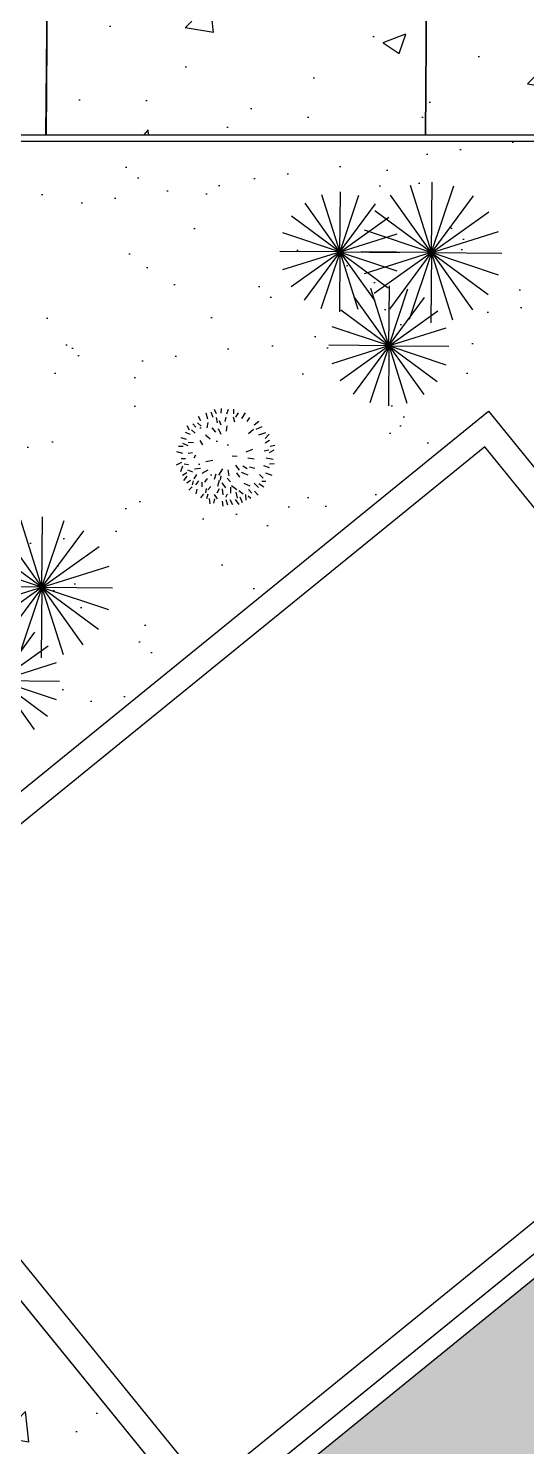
# Model space of a CAD drawing. Header units: millimetres. Extents: x 793 to 3159, y 750 to 2095.
# Drawn here: x 1240.8 to 1244.74, y 923.82 to 935.03 of the extents above; entities that cross this region are included whole.
import ezdxf

# ---------------------------------------------------------------- set-up
doc = ezdxf.new("R2010")
doc.units = ezdxf.units.MM
doc.linetypes.add('CENTER', pattern=[50.8, 31.75, -6.35, 6.35, -6.35])
doc.linetypes.add('CONTINUA', pattern=[0])
for name, color, linetype in [('A-MURO', 30, 'Continuous'), ('A-MURO-BAJO', 6, 'Continuous'), ('A-PISOS', 252, 'Continuous'), ('A-PROY', 252, 'Continuous'), ('A-TEXTO', 2, 'Continuous'), ('A-VEGETACION', 65, 'Continuous'), ('POLIVALENTE$0$A-VEGETACION', 65, 'Continuous')]:
    doc.layers.add(name, color=color, linetype=linetype)
doc.layers.add('JUNTA DE AISLAMIENTO', color=7, linetype='Continuous', true_color=0x22d6dd)
doc.layers.add('JUNTA DE CONTROL', color=7, linetype='Continuous', true_color=0xf43e0b)
doc.styles.get("Standard").update_dxf_attribs({"font": 'arial.ttf'})
doc.linetypes.add('RAYACONTX', pattern='A,0.8,["X",Standard,S=0.08,R=0,X=0.025,Y=-0.04],0', length=0.8)
pattern_1 = [(38.034047, (-995.446, 276.85925), (-0.04112262, 0.97848569), [0, -0.77216, 0, -0.8636, 0, -0.8255]), (8.034047, (-995.446, 276.8592), (0.8856448, 1.4419677), [0, -0.41656, 0, -0.69596, 0, -0.2667]), (328.034047, (-996.0708, 276.8534), (1.58188923, 0.0176195), [0, -0.254, 0, -0.9144, 0, -1.1938]), (318.034047, (-996.0708, 276.8534), (1.5228908, 0.4600731), [0, -0.127, 0, -0.59944, 0, -0.6858])]
pattern_2 = [(50, (-2174.8441, -711.9263), (1.8218467, -0.1593909), [0.1905, -2.0955]), (355, (-2174.8441, -711.9263), (-0.3524342, 1.9105685), [0.1524, -1.6764058]), (100.451445, (-2174.6923, -711.9396), (1.4694125, 1.7511775), [0.1619001, -1.7809024]), (46.1842, (-2174.844, -711.4183), (2.7107904, -0.4204233), [0.28575, -3.14325]), (96.63556, (-2174.6182, -711.4533), (2.3740413, 2.4742612), [0.2428502, -2.671356]), (351.18415, (-2174.844, -711.4183), (2.3740413, 2.4742612), [0.2285997, -2.5145973]), (21, (-2174.5901, -711.5453), (1.5161439, -1.022652), [0.1905, -2.0955]), (326, (-2174.5901, -711.5453), (0.6180203, 1.8418797), [0.1524, -1.6764]), (71.451445, (-2174.4638, -711.6305), (2.1341642, 0.8192277), [0.1619001, -1.7808994]), (37.5, (-2174.8441, -711.9263), (0.03088603, 0.84555039), [0, -1.65608, 0, -1.7018, 0, -1.68275]), (7.5, (-2174.8441, -711.9263), (0.66819663, 1.00180575), [0, -0.97028, 0, -1.61798, 0, -0.64135]), (327.5, (-2175.4105, -711.9263), (1.35590595, -0.05728744), [0, -0.635, 0, -1.9812, 0, -2.6289]), (317.5, (-2175.6645, -711.9263), (1.4812918, 0.2542649), [0, -0.8255, 0, -1.31572, 0, -1.8669])]

# ---------------------------------------------------------------- blocks, each defined once
blk = doc.blocks.new('A$C15914C01')
at = {"layer": 'A-PISOS', "linetype": 'CONTINUA', "ltscale": 0.5}
h = blk.add_hatch(dxfattribs=at)
h.set_pattern_fill('AR-CONC', color=250, scale=0.01)
h.set_pattern_definition(pattern_2)
h.paths.add_polyline_path([(58.817, -55.01), (67.817, -54.932), (67.817, -49.061), (63.187, -49.061), (63.187, -46.512), (59.612, -46.512), (59.612, -49.062), (58.817, -49.062)])
h = blk.add_hatch(dxfattribs=at)
h.set_pattern_fill('AR-CONC', color=250, scale=0.01)
h.set_pattern_definition(pattern_2)
h.paths.add_polyline_path([(58.817, -69.536), (63.147, -65.955), (59.705, -61.793), (61.17, -60.583), (60.405, -59.658), (58.941, -60.869), (58.817, -60.719)])
h.paths.add_polyline_path([(61.825, -79.608), (59.94, -78.14), (58.819, -76.701), (58.817, -71.7), (61.71, -75.705), (61.813, -75.784)])
at = {"layer": 'A-PISOS', "color": 250, "linetype": 'CONTINUA', "ltscale": 0.5}
for p, q in [((61.817, -46.512), (61.817, -54.984)), ((64.817, -49.061), (64.817, -54.958))]:
    blk.add_line(p, q, dxfattribs=at)
blk = doc.blocks.new('POLIVALENTE$0$ZACATON')
at = {"color": 0, "linetype": 'ByBlock'}
for p, q in [((0.002, 0), (0.002, 0.609)), ((0.006, 0.001), (-0.352, 0.494)), ((0.004, 0), (-0.184, 0.579)), ((-0.002, 0.001), (0.356, 0.494)), ((0, 0), (0.188, 0.579)), ((0.007, 0.002), (-0.486, 0.36)), ((-0.003, 0.002), (0.49, 0.36)), ((0.008, 0.004), (-0.572, 0.192)), ((-0.004, 0.004), (0.575, 0.192)), ((0.008, 0.006), (-0.601, 0.006)), ((0.008, 0.008), (-0.572, -0.18)), ((0.007, 0.009), (-0.486, -0.349)), ((0.006, 0.011), (-0.352, -0.482)), ((0.004, 0.012), (-0.184, -0.568)), ((-0.004, 0.008), (0.575, -0.18)), ((-0.004, 0.006), (0.605, 0.006)), ((-0.003, 0.009), (0.49, -0.349)), ((-0.002, 0.011), (0.356, -0.482)), ((0, 0.012), (0.188, -0.568)), ((0.002, 0.012), (0.002, -0.597))]:
    blk.add_line(p, q, dxfattribs=at)
blk = doc.blocks.new('A$C3E6A45EC')
at = {"layer": 'JUNTA DE CONTROL', "linetype": 'CENTER', "ltscale": 0.05}
for p, q in [((61.586, -54.593), (61.66, -46.068)), ((64.586, -54.593), (64.637, -48.696))]:
    blk.add_line(p, q, dxfattribs=at)
blk = doc.blocks.new('POLIVALENTE$0$arbusto2')
at = {"linetype": 'ByBlock'}
for p, q in [((-0.626, 1.248), (-0.679, 1.442)), ((-0.45, 1.301), (-0.52, 1.477)), ((-0.344, 1.425), (-0.415, 1.565)), ((-0.186, 1.442), (-0.186, 1.601)), ((-0.009, 1.425), (0.043, 1.583)), ((0.219, 1.425), (0.219, 1.583)), ((0.29, 1.319), (0.378, 1.46)), ((0.484, 1.284), (0.607, 1.46)), ((-1.225, 0.878), (-1.295, 1.019)), ((-1.014, 0.984), (-1.119, 1.09)), ((-0.837, 1.019), (-0.961, 1.125)), ((-0.856, 1.195), (-0.926, 1.336)), ((-0.644, 0.967), (-0.609, 1.143)), ((-0.362, 0.826), (-0.485, 0.967)), ((-0.309, 1.125), (-0.344, 1.301)), ((-0.186, 0.755), (-0.274, 0.932)), ((-0.186, 1.054), (-0.239, 1.195)), ((-0.063, 1.178), (-0.027, 1.319)), ((-0.009, 0.861), (0.008, 1.037)), ((0.254, 1.16), (0.219, 1.319)), ((0.66, 1.178), (0.747, 1.319)), ((0.712, 0.791), (0.871, 0.932)), ((0.888, 1.072), (1.047, 1.195)), ((0.959, 0.932), (1.153, 1.019)), ((-1.313, 0.579), (-1.489, 0.632)), ((-1.19, 0.737), (-1.349, 0.808)), ((-1.084, 0.474), (-1.26, 0.474)), ((-1.032, 0.791), (-1.154, 0.896)), ((-0.785, 0.403), (-0.873, 0.544)), ((-0.538, 0.596), (-0.697, 0.72)), ((1.047, 0.755), (1.276, 0.826)), ((1.259, 0.632), (1.382, 0.773)), ((1.259, 0.491), (1.399, 0.579)), ((-1.436, 0.121), (-1.63, 0.174)), ((-1.419, 0.35), (-1.577, 0.35)), ((-1.26, 0.368), (-1.436, 0.439)), ((-1.119, 0.139), (-1.26, 0.121)), ((-1.014, 0.068), (-1.067, -0.037)), ((0.184, 0.051), (0.343, 0.051)), ((0.642, 0.192), (0.853, 0.28)), ((1.223, 0.227), (1.382, 0.262)), ((1.399, 0.174), (1.558, 0.262)), ((1.417, 0.385), (1.576, 0.42)), ((-1.471, -0.178), (-1.648, -0.267)), ((-1.436, -0.302), (-1.507, -0.478)), ((-1.349, -0.055), (-1.489, -0.055)), ((-1.243, -0.249), (-1.384, -0.231)), ((-1.102, -0.495), (-1.26, -0.425)), ((-0.856, -0.372), (-1.049, -0.39)), ((-0.609, -0.425), (-0.802, -0.53)), ((-0.45, -0.108), (-0.679, -0.143)), ((-0.133, -0.372), (-0.256, -0.584)), ((0.043, -0.408), (0.078, -0.601)), ((0.29, -0.249), (0.413, -0.408)), ((0.536, -0.267), (0.677, -0.354)), ((0.695, -0.002), (0.906, -0.037)), ((0.747, -0.302), (0.923, -0.337)), ((1.206, -0.249), (1.399, -0.319)), ((1.294, -0.002), (1.523, -0.037)), ((1.399, -0.196), (1.558, -0.178)), ((-1.295, -0.513), (-1.436, -0.601)), ((-1.295, -0.619), (-1.401, -0.76)), ((-1.172, -0.76), (-1.295, -0.847)), ((-1.084, -0.777), (-1.119, -0.901)), ((-0.978, -0.566), (-1.067, -0.706)), ((-0.908, -0.777), (-1.014, -0.901)), ((-0.802, -0.812), (-0.802, -0.971)), ((-0.626, -0.689), (-0.715, -0.812)), ((-0.344, -0.549), (-0.397, -0.725)), ((-0.239, -0.76), (-0.292, -0.953)), ((-0.186, -0.601), (-0.203, -0.742)), ((-0.151, -0.83), (-0.027, -0.988)), ((0.026, -0.671), (0.132, -0.795)), ((0.167, -0.918), (0.343, -1.042)), ((0.325, -0.495), (0.43, -0.636)), ((0.484, -0.478), (0.695, -0.566)), ((0.571, -0.83), (0.765, -0.918)), ((0.906, -0.83), (1.047, -0.971)), ((1.064, -0.847), (1.223, -0.953)), ((1.082, -0.549), (1.206, -0.671)), ((1.153, -0.76), (1.294, -0.76)), ((1.276, -0.495), (1.488, -0.566)), ((-1.119, -0.971), (-1.225, -1.077)), ((-0.961, -1.042), (-0.996, -1.2)), ((-0.75, -1.2), (-0.837, -1.323)), ((-0.661, -1.023), (-0.679, -1.165)), ((-0.609, -1.2), (-0.644, -1.358)), ((-0.503, -0.953), (-0.609, -1.059)), ((-0.556, -1.341), (-0.538, -1.517)), ((-0.38, -1.358), (-0.415, -1.499)), ((-0.397, -1.218), (-0.292, -1.358)), ((-0.239, -1.023), (-0.309, -1.165)), ((-0.133, -1.023), (-0.115, -1.218)), ((0.026, -1.2), (-0.027, -1.306)), ((-0.009, -1.376), (0.043, -1.552)), ((0.113, -1.376), (0.202, -1.535)), ((0.132, -0.971), (0.132, -1.165)), ((0.29, -1.376), (0.413, -1.535)), ((0.308, -1.129), (0.36, -1.323)), ((0.413, -1.077), (0.554, -1.182)), ((0.449, -1.288), (0.519, -1.464)), ((0.625, -1.2), (0.642, -1.394)), ((0.712, -1.253), (0.801, -1.323)), ((0.73, -1.042), (0.836, -1.165)), ((0.923, -1.094), (1.047, -1.218)), ((-0.133, -1.429), (-0.115, -1.588))]:
    blk.add_line(p, q, dxfattribs=at)

msp = doc.modelspace()

# ---------------------------------------------------------------- hatches: boundary and pattern name
at = {"layer": 'A-VEGETACION', "linetype": 'CONTINUA'}
h = msp.add_hatch(dxfattribs=at)
h.set_pattern_fill('AR-SAND', color=256, scale=0.02, angle=0.534047)
h.set_pattern_definition(pattern_1)
h.paths.add_polyline_path([(1251.72509, 934.14013), (1246.29873, 929.71249), (1244.44221, 932.00507), (1240.28624, 928.62801), (1239.49881, 929.59706), (1238.02418, 928.39881), (1233.35688, 934.14013)])
h = msp.add_hatch(dxfattribs=at)
h.set_pattern_fill('AR-SAND', color=256, scale=0.02, angle=0.534047)
h.set_pattern_definition(pattern_1)
h.paths.add_polyline_path([(1264.08203, 933.75924), (1258.53414, 929.33367), (1259.70346, 916.75865), (1258.12905, 901.01696), (1264.78272, 895.81738), (1265.28352, 896.35236), (1266.64046, 895.02586), (1266.73396, 895.0286), (1268.49726, 897.04088), (1270.86276, 897.09942), (1270.90897, 902.84291), (1263.73928, 902.95956)])
h.paths.add_polyline_path([(1260.38318, 930.53064), (1263.08301, 930.50062), (1262.81984, 906.83208), (1260.12001, 906.8621)], flags=16)
edge = h.paths.add_edge_path()
edge.add_line((1251.27411, 930.41646), (1237.11613, 918.90071))
edge.add_line((1237.11613, 918.90071), (1240.86773, 913.8478))
edge.add_line((1240.86773, 913.8478), (1257.53305, 900.77024))
edge.add_line((1257.53305, 900.77024), (1259.08771, 916.79163))
edge.add_line((1259.08771, 916.79163), (1257.95489, 928.86027))
edge.add_line((1257.95489, 928.86027), (1255.48294, 926.84004))
edge.add_arc((1254.85074, 927.61484), 1, 219.212676, 309.212676, ccw=False)
edge.add_line((1254.07593, 926.98264), (1251.27411, 930.41646))

# ---------------------------------------------------------------- linework, layer by layer
at = {"layer": 'A-MURO', "linetype": 'CONTINUA', "ltscale": 0.5, "transparency": 33554687, "elevation": 293.72089}
msp.add_lwpolyline([(1238.92911, 927.52522), (1242.20839, 923.48959), (1247.56627, 927.84331), (1244.41312, 931.72373), (1239.98657, 928.1268), (1239.86045, 928.28201), (1244.44221, 932.00507), (1247.84762, 927.81422), (1242.1793, 923.20825), (1238.77389, 927.39909), (1238.92911, 927.52522)], dxfattribs=at)
at = {"layer": 'A-MURO-BAJO', "linetype": 'CONTINUA', "ltscale": 0.5}
for p, q in [((1247.84762, 927.81422, 293.72089), (1237.02627, 919.02099, 77.13696)), ((1247.94245, 927.698, 293.72089), (1237.11613, 918.90071, 77.13696))]:
    msp.add_line(p, q, dxfattribs=at)
at = {"layer": 'A-PROY', "linetype": 'CONTINUA', "ltscale": 0.5}
for p, q in [((1233.25562, 934.19013, 293.72089), (1251.78637, 934.19013, 293.72089)), ((1233.35688, 934.14013, 293.72089), (1251.72509, 934.14013, 293.72089))]:
    msp.add_line(p, q, dxfattribs=at)
at = {"layer": 'JUNTA DE AISLAMIENTO', "linetype": 'RAYACONTX', "elevation": 293.72089}
msp.add_lwpolyline([(1242.1793, 923.20825), (1233.25562, 934.19013), (1251.78637, 934.19013), (1251.9548, 934.32756), (1252.02507, 934.25711), (1252.94716, 935.00949), (1252.88457, 935.0862), (1253.11701, 935.27586), (1253.36989, 934.96594), (1259.48008, 939.95154), (1256.19053, 939.98099), (1256.2127, 942.53089), (1250.93725, 942.57676), (1250.91508, 940.02694), (1242.3654, 940.10127), (1242.38756, 942.65014), (1238.81269, 942.68122), (1238.79052, 940.13131), (1232.19077, 940.18869), (1225.15529, 943.35397), (1216.46758, 943.4295), (1208.10005, 954.35951)], dxfattribs=at)

# ---------------------------------------------------------------- block references
at = {"layer": 'A-TEXTO', "linetype": 'CONTINUA', "ltscale": 0.5}
msp.add_blockref('A$C3E6A45EC', (1179.3582, 988.78314, 293.72089), dxfattribs=at)
at = {"layer": 'JUNTA DE CONTROL', "linetype": 'CENTER', "ltscale": 0.05, "rotation": 359.5035917933524}
msp.add_blockref('A$C15914C01', (1179.60612, 989.70753, 293.72089), dxfattribs=at)
at = {"layer": 'POLIVALENTE$0$A-VEGETACION', "rotation": 359.4983952276373}
for name, p, xscale, yscale, zscale in [('POLIVALENTE$0$ZACATON', (1243.99062, 933.25439, 292.303), 0.9239224820448411, 0.9239224820448411, 0.9239224820448411), ('POLIVALENTE$0$ZACATON', (1243.26644, 933.25964, 292.303), 0.786840630099284, 0.786840630099284, 0.786840630099284), ('POLIVALENTE$0$ZACATON', (1243.65457, 932.51795, 292.303), 0.786840630099284, 0.786840630099284, 0.786840630099284), ('POLIVALENTE$0$arbusto2', (1242.37245, 931.63952, 292.303), 0.2418005351925726, 0.2418005351925726, 0.2418005351925726), ('POLIVALENTE$0$ZACATON', (1240.90986, 930.60729, 292.303), 0.9239224820448411, 0.9239224820448411, 0.9239224820448411), ('POLIVALENTE$0$ZACATON', (1240.57381, 929.87085, 292.303), 0.786840630099284, 0.786840630099284, 0.786840630099284)]:
    msp.add_blockref(name, p, dxfattribs=dict(at, xscale=xscale, yscale=yscale, zscale=zscale))

doc.saveas('drawing.dxf')
